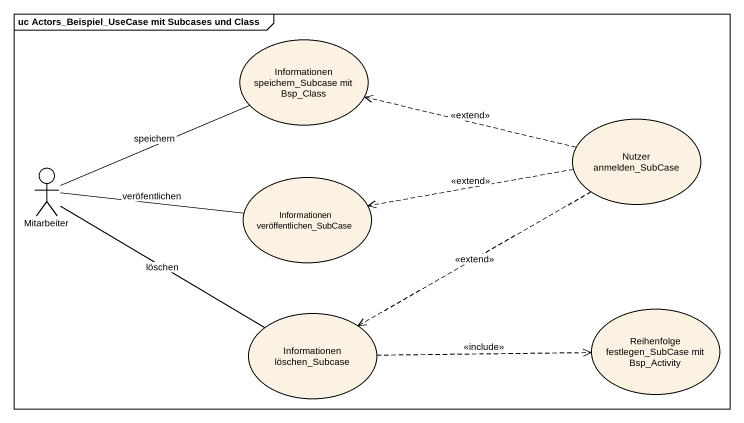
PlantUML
@startuml
mainframe uc Actors_Beispiel_UseCase mit Subcases und Class
usecase "Informationen speichern_Subcase mit Bsp_Class" as Informationen_speichern
usecase "Nutzer anmelden_SubCase" as Nutzer_anmelden_SubCase
actor Mitarbeiter
usecase "Informationen veröffentlichen_SubCase" as Informationen
usecase "Reihenfolge festlegen_SubCase mit Bsp_Activity" as Reihenfolge_festlegen
usecase "Informationen löschen_Subcase" as Informationen_löschen
Nutzer_anmelden_SubCase .left.> Informationen_speichern : <<extend>>
Nutzer_anmelden_SubCase .left.> Informationen : <<extend>>
Nutzer_anmelden_SubCase .left.> Informationen_löschen : <<extend>>
Mitarbeiter -right- Informationen_speichern : speichern
Mitarbeiter -right- Informationen : veröfentlichen
Mitarbeiter -right- Informationen_löschen : löschen
Informationen_löschen .right.> Reihenfolge_festlegen : <<include>>
@enduml
